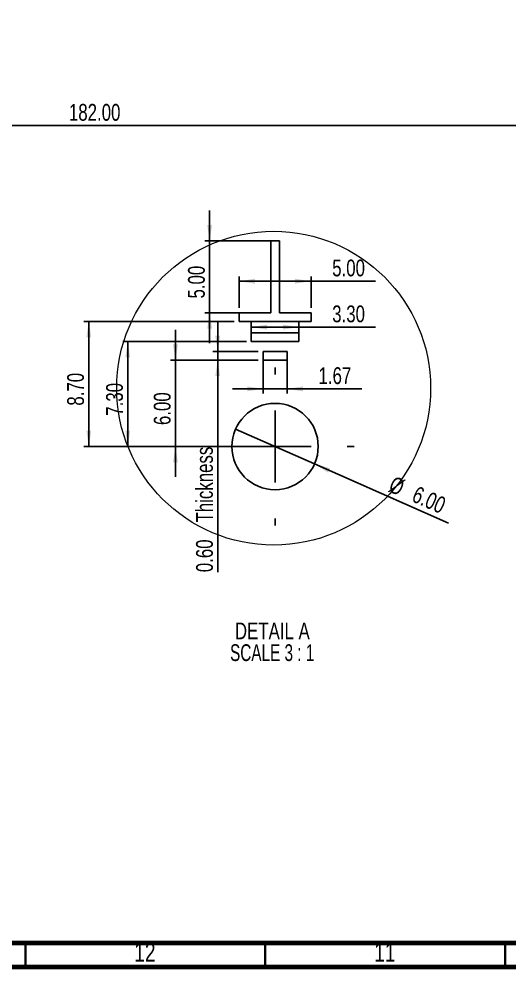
# Model space of a CAD drawing. Header units: millimetres. Extents: x 0 to 836, y 0 to 589.
# Drawn here: x 224.2 to 326.3, y 5 to 202.8 of the extents above; entities that cross this region are included whole.
import ezdxf

# ---------------------------------------------------------------- set-up
doc = ezdxf.new("R2010")
doc.units = ezdxf.units.MM
doc.layers.add('FORMAT', color=7, linetype='Continuous')
doc.styles.add('SLDTEXTSTYLE0', font='TXT', dxfattribs={"width": 0.75})
doc.styles.add('SLDTEXTSTYLE4', font='TXT', dxfattribs={"width": 0.681818})
doc.dimstyles.new('SLDDIMSTYLE0', dxfattribs={"dimtxt": 3.5, "dimasz": 3.302, "dimexe": 0, "dimexo": 0.0625, "dimgap": 0.875, "dimtad": 1, "dimlfac": 0.666667, "dimrnd": 1e-09, "dimzin": 4, "dimdsep": 46, "dimtxsty": 'SLDTEXTSTYLE0', "dimsah": 1, "dimcen": 0.09, "dimadec": 0, "dimazin": 1, "dimtfac": 1, "dimtofl": 0, "dimtmove": 0, "dimatfit": 3, "dimfxl": 1, "dimfrac": 2, "dimtolj": 1, "dimtzin": 12, "dimarcsym": 0})
doc.dimstyles.new('SLDDIMSTYLE19', dxfattribs={"dimtxt": 3.5, "dimasz": 3.302, "dimexe": 0, "dimexo": 0.0625, "dimgap": 0.875, "dimtad": 1, "dimlfac": 0.333333, "dimrnd": 1e-09, "dimzin": 4, "dimdsep": 46, "dimtxsty": 'SLDTEXTSTYLE0', "dimblk1": 'NONE', "dimsah": 1, "dimcen": 0, "dimadec": 0, "dimazin": 1, "dimtfac": 1, "dimtmove": 0, "dimatfit": 3, "dimldrblk": 'NONE', "dimfxl": 1, "dimfrac": 2, "dimtolj": 1, "dimtzin": 12, "dimarcsym": 0})
doc.dimstyles.new('SLDDIMSTYLE20', dxfattribs={"dimtxt": 3.5, "dimasz": 3.302, "dimexe": 0, "dimexo": 0.0625, "dimgap": 0.875, "dimtad": 1, "dimlfac": 0.333333, "dimrnd": 1e-09, "dimzin": 4, "dimdsep": 46, "dimtxsty": 'SLDTEXTSTYLE0', "dimsah": 1, "dimcen": 0.09, "dimadec": 0, "dimazin": 1, "dimtfac": 1, "dimtofl": 0, "dimtmove": 0, "dimatfit": 3, "dimfxl": 1, "dimfrac": 2, "dimtolj": 1, "dimtzin": 12, "dimarcsym": 0})
doc.dimstyles.new('SLDDIMSTYLE21', dxfattribs={"dimtxt": 3.5, "dimasz": 3.302, "dimexe": 0, "dimexo": 0.0625, "dimgap": 0.875, "dimtad": 1, "dimlfac": 0.333333, "dimrnd": 1e-09, "dimzin": 12, "dimdsep": 46, "dimtxsty": 'SLDTEXTSTYLE0', "dimsah": 1, "dimcen": 0.09, "dimadec": 0, "dimazin": 3, "dimtfac": 1, "dimtmove": 0, "dimatfit": 0, "dimfxl": 1, "dimfrac": 2, "dimtolj": 1, "dimtzin": 12, "dimarcsym": 0})
doc.dimstyles.new('SLDDIMSTYLE22', dxfattribs={"dimtxt": 3.5, "dimasz": 3.302, "dimexe": 0, "dimexo": 0.0625, "dimgap": 0.875, "dimtad": 1, "dimlfac": 0.333333, "dimrnd": 1e-09, "dimzin": 0, "dimdsep": 46, "dimtxsty": 'SLDTEXTSTYLE0', "dimsah": 1, "dimcen": 0.09, "dimadec": 0, "dimazin": 0, "dimtfac": 1, "dimtmove": 0, "dimatfit": 0, "dimfxl": 1, "dimfrac": 2, "dimtolj": 1, "dimtzin": 12, "dimarcsym": 0})
doc.dimstyles.new('SLDDIMSTYLE23', dxfattribs={"dimtxt": 3.5, "dimasz": 3.302, "dimexe": 0, "dimexo": 0.0625, "dimgap": 0.875, "dimtad": 1, "dimlfac": 0.333333, "dimrnd": 1e-09, "dimzin": 4, "dimdsep": 46, "dimtxsty": 'SLDTEXTSTYLE0', "dimsah": 1, "dimcen": 0.09, "dimadec": 0, "dimazin": 1, "dimtfac": 1, "dimtmove": 0, "dimatfit": 0, "dimfxl": 1, "dimfrac": 2, "dimtolj": 1, "dimtzin": 12, "dimarcsym": 0})

# ---------------------------------------------------------------- blocks, each defined once
blk = doc.blocks.new('_D_89')
at = {"layer": 'FORMAT'}
for p, q in [((376.29, 373.88), (376.29, 179.51)), ((103.29, 237.51), (103.29, 179.51)), ((103.29, 180.51), (376.29, 180.51))]:
    blk.add_line(p, q, dxfattribs=at)
for points in [[(103.29, 180.51), (106.59, 180.01), (106.59, 181.02)], [(376.29, 180.51), (372.99, 181.02), (372.99, 180.01)]]:
    blk.add_solid(points, dxfattribs=at)
at = {"layer": 'FORMAT', "insert": (234.58, 185.03), "char_height": 3.5, "attachment_point": 1, "style": 'SLDTEXTSTYLE0'}
blk.add_mtext('182.00', dxfattribs=at)
blk = doc.blocks.new('_D_90')
at = {"layer": 'FORMAT'}
for p, q in [((377.29, 372.01), (394.74, 372.01)), ((393.74, 238.51), (393.74, 372.01)), ((211.54, 238.51), (394.74, 238.51)), ((393.74, 238.51), (393.74, 186.69))]:
    blk.add_line(p, q, dxfattribs=at)
for points in [[(393.74, 372.01), (393.23, 368.71), (394.24, 368.71)], [(393.74, 238.51), (394.24, 241.82), (393.23, 241.82)]]:
    blk.add_solid(points, dxfattribs=at)
at = {"layer": 'FORMAT', "insert": (389.22, 186.69), "char_height": 3.5, "attachment_point": 1, "rotation": 90, "style": 'SLDTEXTSTYLE0'}
blk.add_mtext('89.00', dxfattribs=at)
blk = doc.blocks.new('_D_129')
at = {"layer": 'FORMAT'}
for q in [(269.31, 117.21), (313.67, 97.61)]:
    blk.add_line((285.78, 109.93), q, dxfattribs=at)
blk.add_solid([(285.78, 109.93), (288.59, 108.13), (289, 109.06)], dxfattribs=at)
at = {"layer": 'FORMAT', "char_height": 3.5, "attachment_point": 1, "rotation": 336.1649, "style": 'SLDTEXTSTYLE0'}
for s, insert in [('%%c', (302.38, 107.52)), ('6.00', (307.23, 105.44))]:
    blk.add_mtext(s, dxfattribs=dict(at, insert=insert))
blk = doc.blocks.new('_None')
blk = doc.blocks.new('_D_130')
at = {"layer": 'FORMAT'}
for p, q in [((270.05, 142.47), (270.05, 149.06)), ((285.05, 142.47), (285.05, 149.06)), ((285.05, 148.06), (270.05, 148.06)), ((285.05, 148.06), (298.51, 148.06))]:
    blk.add_line(p, q, dxfattribs=at)
for points in [[(270.05, 148.06), (273.35, 147.55), (273.35, 148.57)], [(285.05, 148.06), (281.74, 148.57), (281.74, 147.55)]]:
    blk.add_solid(points, dxfattribs=at)
at = {"layer": 'FORMAT', "insert": (289.46, 152.57), "char_height": 3.5, "attachment_point": 1, "style": 'SLDTEXTSTYLE0'}
blk.add_mtext('5.00', dxfattribs=at)
blk = doc.blocks.new('_D_131')
at = {"layer": 'FORMAT'}
for p, q in [((272.6, 136.61), (272.6, 139.48)), ((272.6, 138.48), (282.5, 138.48)), ((282.5, 136.47), (282.5, 139.48)), ((282.5, 138.48), (298.51, 138.48))]:
    blk.add_line(p, q, dxfattribs=at)
for points in [[(272.6, 138.48), (275.9, 137.97), (275.9, 138.99)], [(282.5, 138.48), (279.19, 138.99), (279.19, 137.97)]]:
    blk.add_solid(points, dxfattribs=at)
at = {"layer": 'FORMAT', "insert": (289.46, 142.99), "char_height": 3.5, "attachment_point": 1, "style": 'SLDTEXTSTYLE0'}
blk.add_mtext('3.30', dxfattribs=at)
blk = doc.blocks.new('_D_132')
at = {"layer": 'FORMAT'}
for p, q in [((275.04, 132.37), (275.04, 124.6)), ((280.05, 132.37), (280.05, 124.6)), ((275.04, 125.6), (268.69, 125.6)), ((275.04, 125.6), (280.05, 125.6)), ((280.05, 125.6), (295.66, 125.6))]:
    blk.add_line(p, q, dxfattribs=at)
for points in [[(275.04, 125.6), (271.74, 126.11), (271.74, 125.09)], [(280.05, 125.6), (283.35, 125.09), (283.35, 126.11)]]:
    blk.add_solid(points, dxfattribs=at)
at = {"layer": 'FORMAT', "insert": (286.61, 130.11), "char_height": 3.5, "attachment_point": 1, "style": 'SLDTEXTSTYLE0'}
blk.add_mtext('1.67', dxfattribs=at)
blk = doc.blocks.new('_D_133')
at = {"layer": 'FORMAT'}
for p, q in [((265.6, 133.37), (265.6, 139.72)), ((274.04, 133.37), (264.6, 133.37)), ((265.6, 131.57), (265.6, 133.37)), ((274.04, 131.57), (264.6, 131.57)), ((265.6, 131.57), (265.6, 87.36))]:
    blk.add_line(p, q, dxfattribs=at)
for points in [[(265.6, 133.37), (266.1, 136.67), (265.09, 136.67)], [(265.6, 131.57), (265.09, 128.27), (266.1, 128.27)]]:
    blk.add_solid(points, dxfattribs=at)
at = {"layer": 'FORMAT', "char_height": 3.5, "attachment_point": 1, "rotation": 90, "style": 'SLDTEXTSTYLE0'}
for s, insert in [('Thickness', (261.08, 97.73)), ('0.60', (261.08, 87.36))]:
    blk.add_mtext(s, dxfattribs=dict(at, insert=insert))
blk = doc.blocks.new('_D_134')
at = {"layer": 'FORMAT'}
for p, q in [((256.78, 131.57), (256.78, 137.92)), ((274.04, 131.57), (255.78, 131.57)), ((256.78, 131.57), (256.78, 113.57)), ((274.98, 113.57), (255.78, 113.57)), ((256.78, 113.57), (256.78, 107.22))]:
    blk.add_line(p, q, dxfattribs=at)
for points in [[(256.78, 131.57), (257.29, 134.87), (256.28, 134.87)], [(256.78, 113.57), (256.28, 110.27), (257.29, 110.27)]]:
    blk.add_solid(points, dxfattribs=at)
at = {"layer": 'FORMAT', "insert": (252.27, 118.05), "char_height": 3.5, "attachment_point": 1, "rotation": 90, "style": 'SLDTEXTSTYLE0'}
blk.add_mtext('6.00', dxfattribs=at)
blk = doc.blocks.new('_D_135')
at = {"layer": 'FORMAT'}
for p, q in [((271.6, 135.47), (245.84, 135.47)), ((246.84, 135.47), (246.84, 113.57)), ((260.05, 113.57), (245.84, 113.57))]:
    blk.add_line(p, q, dxfattribs=at)
for points in [[(246.84, 135.47), (246.34, 132.17), (247.35, 132.17)], [(246.84, 113.57), (247.35, 116.87), (246.34, 116.87)]]:
    blk.add_solid(points, dxfattribs=at)
at = {"layer": 'FORMAT', "insert": (242.33, 120), "char_height": 3.5, "attachment_point": 1, "rotation": 90, "style": 'SLDTEXTSTYLE0'}
blk.add_mtext('7.30', dxfattribs=at)
blk = doc.blocks.new('_D_136')
at = {"layer": 'FORMAT'}
for p, q in [((269.05, 139.67), (237.72, 139.67)), ((238.72, 139.67), (238.72, 113.57)), ((260.05, 113.57), (237.72, 113.57))]:
    blk.add_line(p, q, dxfattribs=at)
for points in [[(238.72, 139.67), (238.22, 136.37), (239.23, 136.37)], [(238.72, 113.57), (239.23, 116.87), (238.22, 116.87)]]:
    blk.add_solid(points, dxfattribs=at)
at = {"layer": 'FORMAT', "insert": (234.21, 122.1), "char_height": 3.5, "attachment_point": 1, "rotation": 90, "style": 'SLDTEXTSTYLE0'}
blk.add_mtext('8.70', dxfattribs=at)
blk = doc.blocks.new('_D_137')
at = {"layer": 'FORMAT'}
for p, q in [((263.91, 156.47), (263.91, 162.82)), ((277.84, 156.47), (262.91, 156.47)), ((263.91, 141.47), (263.91, 156.47)), ((275.65, 141.47), (262.91, 141.47)), ((263.91, 141.47), (263.91, 135.12))]:
    blk.add_line(p, q, dxfattribs=at)
for points in [[(263.91, 156.47), (264.42, 159.77), (263.4, 159.77)], [(263.91, 141.47), (263.4, 138.17), (264.42, 138.17)]]:
    blk.add_solid(points, dxfattribs=at)
at = {"layer": 'FORMAT', "insert": (259.4, 144.45), "char_height": 3.5, "attachment_point": 1, "rotation": 90, "style": 'SLDTEXTSTYLE0'}
blk.add_mtext('5.00', dxfattribs=at)
blk = doc.blocks.new('SW_CENTERMARKSYMBOL_29')
at = {"layer": 'FORMAT', "color": 0}
for p, q in [((0, 15), (0, 16.5)), ((0, 0), (0, 7.5)), ((-15, 0), (-16.5, 0)), ((0, 0), (-7.5, 0)), ((0, 0), (0, -7.5)), ((0, 0), (7.5, 0)), ((15, 0), (16.5, 0)), ((0, -15), (0, -16.5))]:
    blk.add_line(p, q, dxfattribs=at)

msp = doc.modelspace()

# ---------------------------------------------------------------- linework, layer by layer
at = {"color": 7, "linetype": 'Continuous', "lineweight": 25}
for p, q in [((278.44585, 156.47083), (276.64582, 156.47083)), ((276.64582, 156.47083), (276.64582, 141.47083)), ((278.44585, 141.47083), (278.44585, 156.47083)), ((276.64582, 141.47083), (270.04584, 141.47083)), ((270.04584, 141.47083), (270.04584, 139.67083)), ((285.04583, 141.47083), (278.44585, 141.47083)), ((285.04583, 139.67083), (285.04583, 141.47083)), ((270.04584, 139.67083), (285.04583, 139.67083)), ((282.49585, 137.27083), (272.59586, 137.27083)), ((272.59586, 137.27083), (272.59586, 135.47083)), ((282.49585, 135.47083), (282.49585, 137.27083)), ((272.59586, 135.47083), (282.49585, 135.47083)), ((280.05084, 133.37083), (275.04083, 133.37083)), ((275.04083, 133.37083), (275.04083, 131.57083)), ((280.05084, 131.57083), (280.05084, 133.37083)), ((275.04083, 131.57083), (280.05084, 131.57083))]:
    msp.add_line(p, q, dxfattribs=at)
at = {"color": 7, "linetype": 'Continuous', "lineweight": 70}
for p, q in [((831, 10), (20, 10)), ((836, 5), (15, 5))]:
    msp.add_line(p, q, dxfattribs=at)
at = {"color": 7, "linetype": 'Continuous', "lineweight": 35}
for p, q in [((225.5, 10), (225.5, 5)), ((275.5, 10), (275.5, 5)), ((325.5, 10), (325.5, 5))]:
    msp.add_line(p, q, dxfattribs=at)
at = {"color": 7, "linetype": 'Continuous', "lineweight": 18}
msp.add_circle((277.25855, 125.74147), 32.72438, dxfattribs=at)
at = {"color": 7, "linetype": 'Continuous', "lineweight": 25}
msp.add_circle((277.54584, 113.57083), 9, dxfattribs=at)

# ---------------------------------------------------------------- block references
at = {"layer": 'FORMAT'}
msp.add_blockref('SW_CENTERMARKSYMBOL_29', (277.54584, 113.57083), dxfattribs=at)

# ---------------------------------------------------------------- texts
at = {"color": 7, "linetype": 'Continuous', "lineweight": 0, "char_height": 3.96875, "attachment_point": 2, "style": 'SLDTEXTSTYLE0'}
for s, insert in [('12', (250.42007, 10.06015)), ('11', (300.42007, 10.06015))]:
    msp.add_mtext(s, dxfattribs=dict(at, insert=insert))
at = {"layer": 'FORMAT', "char_height": 3.5, "attachment_point": 2}
for s, insert, style in [('DETAIL A', (276.98149, 76.8559), 'SLDTEXTSTYLE0'), ('SCALE 3 : 1', (276.95111, 72.3302), 'SLDTEXTSTYLE4')]:
    msp.add_mtext(s, dxfattribs=dict(at, insert=insert, style=style))

# ---------------------------------------------------------------- dimensions: what is measured, and where the dimension line sits
at = {"layer": 'FORMAT'}
for base, p1, p2, dimstyle, picture, middle in [((376.29008, 180.51361), (103.29008, 238.51361), (376.29008, 372.01361), 'SLDDIMSTYLE0', '_D_89', (241.69149, 180.51361)), ((270.04584, 150.83744), (285.04584, 141.47083), (270.04584, 141.47083), 'SLDDIMSTYLE20', '_D_130', (293.98837, 150.83744)), ((282.49584, 141.25514), (272.59584, 137.27083), (282.49584, 137.27083), 'SLDDIMSTYLE20', '_D_131', (293.98837, 141.25514)), ((280.05084, 128.37684), (275.04084, 133.37083), (280.05084, 133.37083), 'SLDDIMSTYLE21', '_D_132', (291.13776, 128.37684))]:
    dim = msp.add_linear_dim(base=base, p1=p1, p2=p2, dimstyle=dimstyle, dxfattribs=at)
    dim.commit()
    dim.dimension.update_dxf_attribs({"geometry": picture, "text_midpoint": middle, "dimtype": 160})
for base, p1, p2, dimstyle, picture, middle in [((393.73516, 372.01361), (210.54008, 238.51361), (376.29008, 372.01361), 'SLDDIMSTYLE0', '_D_90', (393.73516, 192.51361)), ((261.13263, 156.47083), (276.64584, 141.47083), (276.64584, 156.47083), 'SLDDIMSTYLE23', '_D_137', (261.13263, 148.97083)), ((235.9451, 113.57083), (270.04584, 139.67083), (277.54584, 113.57083), 'SLDDIMSTYLE20', '_D_136', (235.9451, 126.62083)), ((254.00601, 113.57083), (275.04084, 131.57083), (277.54584, 113.57083), 'SLDDIMSTYLE23', '_D_134', (254.00601, 122.57083)), ((244.06548, 113.57083), (272.59584, 135.47083), (277.54584, 113.57083), 'SLDDIMSTYLE23', '_D_135', (244.06548, 124.52083))]:
    dim = msp.add_linear_dim(base=base, p1=p1, p2=p2, angle=90, dimstyle=dimstyle, dxfattribs=at)
    dim.commit()
    dim.dimension.update_dxf_attribs({"geometry": picture, "text_midpoint": middle, "dimtype": 160})
dim = msp.add_linear_dim(base=(262.81747, 133.37083), p1=(275.04084, 131.57083), p2=(275.04084, 133.37083), angle=90, text='<> Thickness', dimstyle='SLDDIMSTYLE22', dxfattribs=at)
dim.commit()
dim.dimension.update_dxf_attribs({"geometry": '_D_133', "text_midpoint": (262.81747, 102.85225), "dimtype": 160})
dim = msp.add_diameter_dim_2p(p1=(269.31343, 117.20779), p2=(285.77825, 109.93387), dimstyle='SLDDIMSTYLE19', dxfattribs=at)
dim.commit()
dim.dimension.update_dxf_attribs({"geometry": '_D_129', "text_midpoint": (307.22349, 100.45969), "dimtype": 163})

doc.saveas('drawing.dxf')
